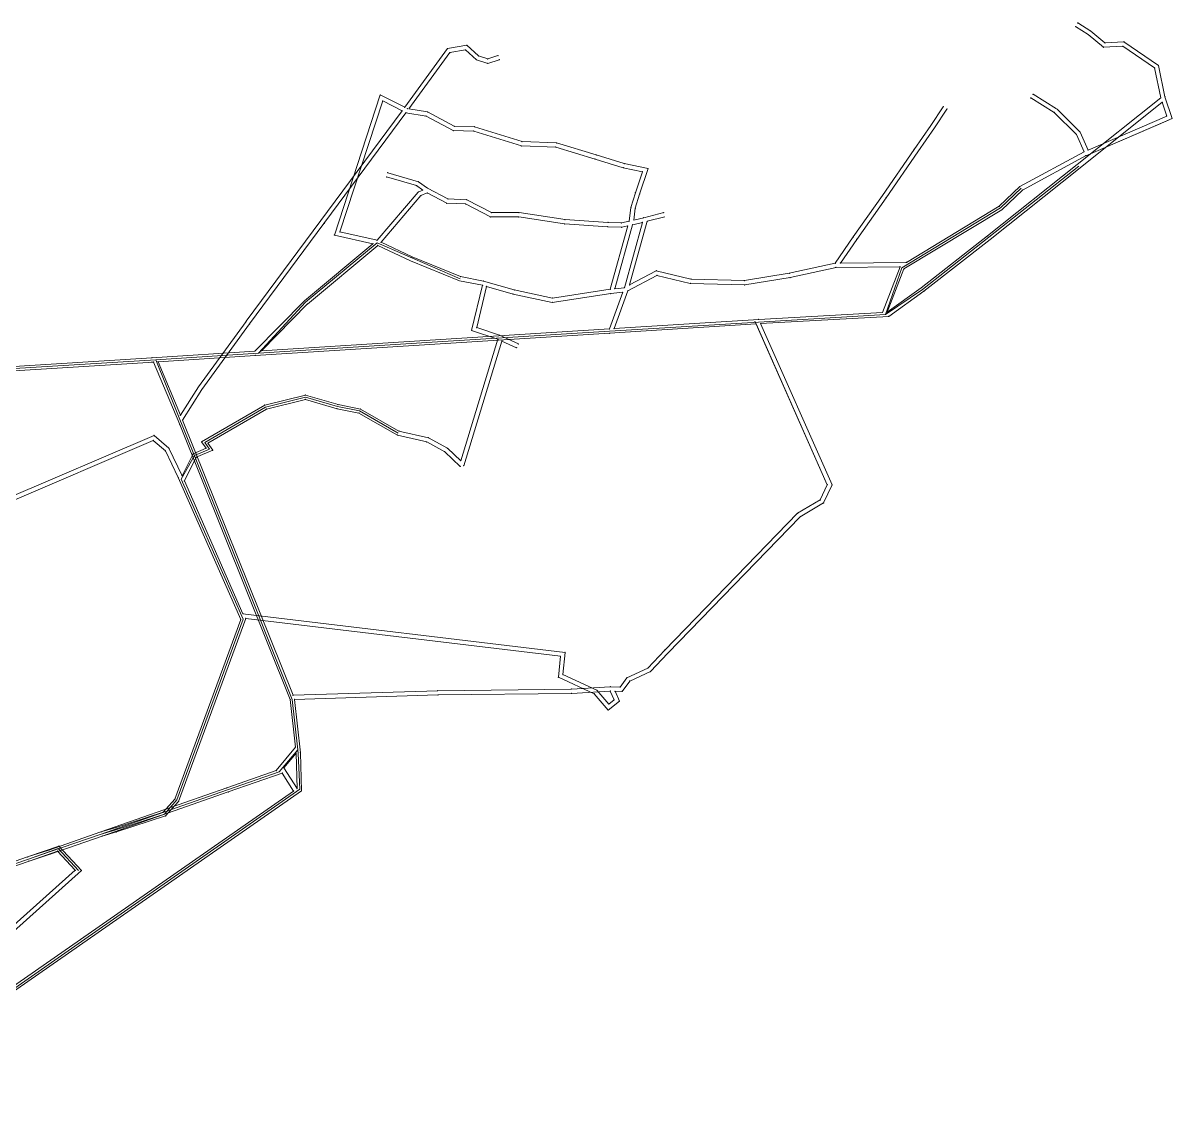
# Model space of a CAD drawing. Header units: metres. Extents: x 406988 to 409288, y 4525530 to 4526759.
# Drawn here: x 408489 to 409288, y 4526004 to 4526759 of the extents above; entities that cross this region are included whole.
import ezdxf

# ---------------------------------------------------------------- set-up
doc = ezdxf.new("R2010")
doc.units = ezdxf.units.M
for name, color, linetype, lineweight in [('GEOFENCE', 1, 'Continuous', 0), ('Pts hat', 50, 'Continuous', 0), ('YENI_YENI_NOKTA', 6, 'Continuous', 100)]:
    doc.layers.add(name, color=color, linetype=linetype, lineweight=lineweight)

msp = doc.modelspace()

# ---------------------------------------------------------------- linework, layer by layer
at = {"layer": 'GEOFENCE'}
for p, q in [((409160.65, 4526609.86, 415.73), (409223.23, 4526659.37, 415.82)), ((409168.91, 4526630.26, 437.29), (409183.19, 4526643.95, 436.37)), ((409100.37, 4526588.62, 437.01), (409168.91, 4526630.26, 437.29)), ((409114.74, 4526573.63, 436.79), (409160.65, 4526609.86, 415.73)), ((408685.66, 4526564.71, 436.18), (408735.35, 4526605.93, 435.95)), ((408735.35, 4526605.93, 435.95), (408793.07, 4526581.06, 436.1)), ((409088.99, 4526556.23, 436.81), (409100.37, 4526588.62, 437.01)), ((409088.99, 4526556.23, 436.81), (409114.74, 4526573.63, 436.79)), ((408652.86, 4526529.35, 435.78), (408685.66, 4526564.71, 436.18)), ((408896.98, 4526544.7, 436.65), (409088.99, 4526556.23, 436.81)), ((408773.8, 4526536.95, 436.21), (408896.98, 4526544.7, 436.65)), ((408652.86, 4526529.35, 435.78), (408773.8, 4526536.95, 436.21)), ((408581.5, 4526524.76, 435.35), (408652.86, 4526529.35, 435.78)), ((408581.5, 4526524.76, 435.35), (408440.32, 4526515.9, 434.51)), ((408637.16, 4526386.54, 435.7), (408581.5, 4526524.76, 435.35)), ((408657.89, 4526491.84, 465.28), (408685.59, 4526498.64, 465.2)), ((408685.59, 4526498.64, 465.2), (408707.94, 4526492.12, 465.51)), ((408615.58, 4526467.12, 480.71), (408657.89, 4526491.84, 465.28)), ((408707.94, 4526492.12, 465.51), (408723.13, 4526489.16, 465.41)), ((408723.13, 4526489.16, 465.41), (408750.06, 4526473.73, 465.45)), ((408608.53, 4526458.08, 480.71), (408618.87, 4526462.47, 480.71)), ((408618.87, 4526462.47, 480.71), (408615.58, 4526467.12, 480.71)), ((408599.29, 4526441.62, 480.62), (408608.53, 4526458.08, 480.71)), ((408642.39, 4526344.4, 480.11), (408599.29, 4526441.62, 480.62)), ((408676.48, 4526288.42, 435.7), (408637.16, 4526386.54, 435.7)), ((408596.2, 4526218.68, 479.67), (408642.39, 4526344.4, 480.11)), ((408680.37, 4526253.42, 435.95), (408676.48, 4526288.42, 435.7)), ((408680.37, 4526253.42, 435.95), (408667.39, 4526238.21, 435.95)), ((408680.62, 4526250.98, 435.95), (408680.37, 4526253.42, 435.95)), ((408681.75, 4526226, 435.95), (408680.62, 4526250.98, 435.95)), ((408667.39, 4526238.21, 435.95), (408631.39, 4526225.58, 435.95)), ((408529.95, 4526120.26, 436.67), (408681.75, 4526226, 435.95)), ((408631.39, 4526225.58, 435.95), (408542.82, 4526194.55, 482.62)), ((408587.5, 4526208.78, 479.62), (408596.2, 4526218.68, 479.67)), ((408553.77, 4526197.78, 479.59), (408587.5, 4526208.78, 479.62)), ((408542.82, 4526194.55, 482.62), (408507.66, 4526182.47, 501.99)), ((408542.82, 4526194.55, 482.62), (408553.77, 4526197.78, 479.59)), ((408492.99, 4526177.51, 511.37), (408513.74, 4526184.73, 511.64)), ((408513.74, 4526184.73, 511.64), (408527.73, 4526169.58, 511.64)), ((408492.99, 4526177.51, 511.37), (408350.09, 4526128.23, 586.16)), ((408507.66, 4526182.47, 501.99), (408492.94, 4526177.49, 511.4)), ((408447.96, 4526063, 437.07), (408529.95, 4526120.26, 436.67))]:
    msp.add_line(p, q, dxfattribs=at)
at = {"layer": 'Pts hat', "lineweight": 0}
for p, q in [((409222.23, 4526660.5, 415.82), (409159.9, 4526610.81, 415.73)), ((409222.17, 4526660.45, 415.82), (409159.9, 4526610.81, 415.73)), ((409224.29, 4526658.3, 415.82), (409161.76, 4526608.45, 415.73)), ((409167.99, 4526631.45, 437.29), (409182.3, 4526645.17, 436.37)), ((409167.99, 4526631.45, 437.29), (409182.3, 4526645.17, 436.37)), ((409169.83, 4526629.06, 437.29), (409184.08, 4526642.73, 436.37)), ((409103.44, 4526592.43, 437.01), (409167.99, 4526631.45, 437.29)), ((409103.44, 4526592.43, 437.01), (409167.99, 4526631.45, 437.29)), ((409101.68, 4526587.86, 437.01), (409169.83, 4526629.06, 437.29)), ((408738.2, 4526606.48, 435.95), (408759.76, 4526596.19, 436)), ((409159.9, 4526610.81, 415.73), (409113.82, 4526574.81, 436.8)), ((409159.9, 4526610.81, 415.73), (409113.82, 4526574.81, 436.8)), ((409161.76, 4526608.45, 415.73), (409115.62, 4526572.41, 436.8)), ((408685.04, 4526565.74, 436.18), (408732.5, 4526605.39, 435.95)), ((408686.96, 4526563.44, 436.18), (408735.84, 4526604.28, 435.95)), ((408735.84, 4526604.28, 435.95), (408758.55, 4526593.44, 436)), ((408758.55, 4526593.44, 436), (408792.65, 4526579.61, 436.1)), ((408759.76, 4526596.19, 436), (408793.5, 4526582.51, 436.1)), ((408759.76, 4526596.19, 436), (408793.5, 4526582.51, 436.1)), ((409086.83, 4526557.61, 436.81), (409099.05, 4526589.38, 437.01)), ((409090.11, 4526557.8, 436.81), (409101.68, 4526587.86, 437.01)), ((409113.82, 4526574.81, 436.8), (409090.11, 4526557.8, 436.81)), ((409113.82, 4526574.81, 436.8), (409090.11, 4526557.8, 436.81)), ((409115.62, 4526572.41, 436.8), (409091.15, 4526554.85, 436.81)), ((408685.04, 4526565.74, 436.18), (408650.52, 4526530.7, 435.78)), ((408685.04, 4526565.74, 436.18), (408650.52, 4526530.7, 435.78)), ((408687.07, 4526563.53, 436.18), (408655.01, 4526530.98, 435.78)), ((409000.79, 4526552.76, 436.71), (408900.16, 4526546.4, 436.65)), ((409086.83, 4526557.61, 436.81), (409000.79, 4526552.76, 436.71)), ((409086.83, 4526557.61, 436.81), (409000.79, 4526552.76, 436.71)), ((409091.15, 4526554.85, 436.81), (409002.08, 4526549.82, 436.71)), ((408897.08, 4526543.2, 436.65), (408650.71, 4526527.71, 435.78)), ((408896.89, 4526546.19, 436.65), (408655.01, 4526530.98, 435.78)), ((408998.89, 4526549.63, 436.71), (408897.08, 4526543.2, 436.65)), ((408578.8, 4526526.08, 435.35), (408650.52, 4526530.7, 435.78)), ((408578.8, 4526526.08, 435.35), (408650.52, 4526530.7, 435.78)), ((408583.18, 4526523.36, 435.35), (408650.71, 4526527.71, 435.78)), ((408580.02, 4526523.15, 435.35), (408438.53, 4526514.28, 434.51)), ((408578.8, 4526526.08, 435.35), (408442.11, 4526517.52, 434.51)), ((408580.02, 4526523.15, 435.35), (408598.15, 4526479.64, 435.7)), ((408583.18, 4526523.36, 435.35), (408598.7, 4526486.12, 435.7)), ((408685.62, 4526500.19, 465.2), (408657.32, 4526493.25, 465.28)), ((408685.62, 4526500.19, 465.2), (408657.32, 4526493.25, 465.28)), ((408685.55, 4526497.09, 465.2), (408658.46, 4526490.44, 465.28)), ((408685.55, 4526497.09, 465.2), (408707.58, 4526490.66, 465.51)), ((408685.62, 4526500.19, 465.2), (408708.29, 4526493.58, 465.51)), ((408685.62, 4526500.19, 465.2), (408708.29, 4526493.58, 465.51)), ((408657.32, 4526493.25, 465.28), (408613.41, 4526467.59, 480.71)), ((408657.32, 4526493.25, 465.28), (408613.41, 4526467.59, 480.71)), ((408658.46, 4526490.44, 465.28), (408617.75, 4526466.65, 480.71)), ((408707.58, 4526490.66, 465.51), (408722.81, 4526487.62, 465.41)), ((408708.29, 4526493.58, 465.51), (408723.87, 4526490.46, 465.41)), ((408708.29, 4526493.58, 465.51), (408723.87, 4526490.46, 465.41)), ((408722.81, 4526487.62, 465.41), (408749.5, 4526472.31, 465.45)), ((408723.87, 4526490.46, 465.41), (408750.61, 4526475.14, 465.45)), ((408723.87, 4526490.46, 465.41), (408750.61, 4526475.14, 465.45)), ((408598.15, 4526479.64, 435.7), (408674.98, 4526288.38, 435.7)), ((408600.13, 4526482.77, 435.7), (408676.98, 4526291.44, 435.7)), ((408607.43, 4526459.24, 480.71), (408616.57, 4526463.12, 480.71)), ((408607.43, 4526459.24, 480.71), (408616.57, 4526463.12, 480.71)), ((408613.41, 4526467.59, 480.71), (408616.57, 4526463.12, 480.71)), ((408613.41, 4526467.59, 480.71), (408616.57, 4526463.12, 480.71)), ((408617.75, 4526466.65, 480.71), (408621.16, 4526461.81, 480.71)), ((408599.87, 4526444.03, 480.62), (408607.43, 4526459.24, 480.71)), ((408599.87, 4526444.03, 480.62), (408607.43, 4526459.24, 480.71)), ((408601.44, 4526440.46, 480.62), (408609.62, 4526456.92, 480.71)), ((408609.62, 4526456.92, 480.71), (408621.16, 4526461.81, 480.71)), ((408640.64, 4526344, 480.11), (408597.14, 4526442.78, 480.62)), ((408642.13, 4526348.06, 480.11), (408601.44, 4526440.46, 480.62)), ((408594.79, 4526219.19, 479.67), (408640.64, 4526344, 480.11)), ((408597.41, 4526217.62, 479.67), (408644.13, 4526344.8, 480.11)), ((408674.98, 4526288.38, 435.7), (408678.64, 4526255.41, 435.95)), ((408677.99, 4526288.47, 435.7), (408682.1, 4526251.44, 435.95)), ((408678.64, 4526255.41, 435.95), (408665.26, 4526239.01, 435.95)), ((408679.11, 4526251.23, 435.95), (408670.68, 4526240.91, 435.95)), ((408679.79, 4526226.47, 435.95), (408679.11, 4526251.23, 435.95)), ((408682.84, 4526224.93, 435.95), (408682.1, 4526251.44, 435.95)), ((408665.26, 4526239.01, 435.95), (408630.89, 4526227, 435.95)), ((408669.42, 4526237.29, 435.95), (408631.89, 4526224.17, 435.95)), ((408677.33, 4526224.75, 435.95), (408363.51, 4526006.12, 437.47)), ((408682.84, 4526224.93, 435.95), (408365.23, 4526003.65, 437.47)), ((408543.37, 4526196.33, 482.24), (408630.89, 4526227, 435.95)), ((408544.28, 4526193.47, 482.24), (408631.89, 4526224.17, 435.95)), ((408586.65, 4526210.08, 479.62), (408594.79, 4526219.19, 479.67)), ((408586.65, 4526210.08, 479.62), (408594.79, 4526219.19, 479.67)), ((408588.35, 4526207.48, 479.62), (408597.41, 4526217.62, 479.67)), ((408553.31, 4526199.21, 479.6), (408586.65, 4526210.08, 479.62)), ((408553.31, 4526199.21, 479.6), (408586.65, 4526210.08, 479.62)), ((408554.19, 4526196.34, 479.6), (408588.35, 4526207.48, 479.62)), ((408543.37, 4526196.33, 482.24), (408553.31, 4526199.21, 479.6)), ((408543.37, 4526196.33, 482.24), (408553.31, 4526199.21, 479.6)), ((408507.23, 4526183.77, 501.99), (408543.37, 4526196.33, 482.24)), ((408507.23, 4526183.77, 501.99), (408543.37, 4526196.33, 482.24)), ((408508.19, 4526180.93, 501.99), (408544.28, 4526193.47, 482.24)), ((408544.28, 4526193.47, 482.24), (408554.19, 4526196.34, 479.6)), ((408492.46, 4526178.92, 511.4), (408514.17, 4526186.47, 511.64)), ((408492.46, 4526178.92, 511.4), (408514.17, 4526186.47, 511.64)), ((408507.23, 4526183.77, 501.99), (408492.46, 4526178.92, 511.4)), ((408507.23, 4526183.77, 501.99), (408492.46, 4526178.92, 511.4)), ((408493.45, 4526176.08, 511.4), (408513.3, 4526182.99, 511.64)), ((408513.3, 4526182.99, 511.64), (408525.6, 4526169.69, 511.64)), ((408514.17, 4526186.47, 511.64), (408529.87, 4526169.48, 511.64)), ((408514.17, 4526186.47, 511.64), (408529.87, 4526169.48, 511.64)), ((408492.46, 4526178.92, 511.4), (408349.59, 4526129.64, 586.16)), ((408492.46, 4526178.92, 511.4), (408349.59, 4526129.64, 586.16)), ((408493.42, 4526176.07, 511.4), (408350.59, 4526126.81, 586.16)), ((408508.19, 4526180.93, 501.99), (408493.42, 4526176.07, 511.4))]:
    msp.add_line(p, q, dxfattribs=at)
at = {"layer": 'YENI_YENI_NOKTA', "lineweight": 0}
for p, q in [((409222.62, 4526758.92, 416.6), (409231.62, 4526753.27, 416.6)), ((409221.02, 4526756.38, 416.6), (409229.85, 4526750.84, 416.6)), ((409221.02, 4526756.38, 416.6), (409229.85, 4526750.84, 416.6)), ((409229.85, 4526750.84, 416.6), (409240.44, 4526742.01, 416.35)), ((409229.85, 4526750.84, 416.6), (409240.44, 4526742.01, 416.35)), ((409231.62, 4526753.27, 416.6), (409241.45, 4526745.07, 416.35)), ((408784.34, 4526741.08, 409.67), (408797.77, 4526743.44, 409.64)), ((408797.77, 4526743.44, 409.64), (408805.98, 4526736.02, 409.61)), ((409240.44, 4526742.01, 416.35), (409253.81, 4526742.77, 416.25)), ((409240.44, 4526742.01, 416.35), (409253.81, 4526742.77, 416.25)), ((409241.45, 4526745.07, 416.35), (409254.65, 4526745.82, 416.25)), ((409253.81, 4526742.77, 416.25), (409276, 4526727.64, 416.17)), ((409253.81, 4526742.77, 416.25), (409276, 4526727.64, 416.17)), ((409254.65, 4526745.82, 416.25), (409278.69, 4526729.43, 416.17)), ((408754.59, 4526700.28, 409.36), (408784.34, 4526741.08, 409.67)), ((408757.49, 4526699.16, 409.36), (408786.05, 4526738.34, 409.67)), ((408786.05, 4526738.34, 409.67), (408796.85, 4526740.23, 409.64)), ((408786.05, 4526738.34, 409.67), (408796.85, 4526740.23, 409.64)), ((408796.85, 4526740.23, 409.64), (408804.44, 4526733.37, 409.61)), ((408796.85, 4526740.23, 409.64), (408804.44, 4526733.37, 409.61)), ((408805.98, 4526736.02, 409.61), (408812.32, 4526733.91, 409.61)), ((408812.32, 4526733.91, 409.61), (408819.41, 4526736.23, 409.61)), ((408804.44, 4526733.37, 409.61), (408812.32, 4526730.75, 409.61)), ((408804.44, 4526733.37, 409.61), (408812.32, 4526730.75, 409.61)), ((408812.32, 4526730.75, 409.61), (408820.34, 4526733.37, 409.61)), ((408812.32, 4526730.75, 409.61), (408820.34, 4526733.37, 409.61)), ((409276, 4526727.64, 416.17), (409280.33, 4526706.81, 415.9)), ((409276, 4526727.64, 416.17), (409280.33, 4526706.81, 415.9)), ((409278.69, 4526729.43, 416.17), (409283.23, 4526707.58, 415.9)), ((408737.63, 4526708.95, 409.32), (408705.73, 4526611.44, 436.84)), ((408739.39, 4526704.68, 409.32), (408709.61, 4526613.64, 436.84)), ((408739.39, 4526704.68, 409.32), (408709.61, 4526613.64, 436.84)), ((408737.63, 4526708.95, 409.32), (408754.59, 4526700.28, 409.36)), ((408739.39, 4526704.68, 409.32), (408752.8, 4526697.83, 409.36)), ((409206.29, 4526696.71, 428.51), (409189.9, 4526706.79, 428.6)), ((409206.29, 4526696.71, 428.51), (409189.9, 4526706.79, 428.6)), ((409207.86, 4526699.26, 428.51), (409191.47, 4526709.35, 428.6)), ((409280.33, 4526706.81, 415.9), (409222.17, 4526660.45, 415.82)), ((409280.33, 4526706.81, 415.9), (409222.24, 4526660.5, 415.82)), ((409281.32, 4526703.76, 415.9), (409224.29, 4526658.3, 415.82)), ((409281.32, 4526703.76, 415.9), (409284.42, 4526694.21, 415.06)), ((409283.23, 4526707.58, 415.9), (409288.12, 4526692.54, 415.06)), ((408644.31, 4526551.44, 409.03), (408752.8, 4526697.83, 409.36)), ((408646.72, 4526549.65, 409.03), (408755.5, 4526696.44, 409.36)), ((408646.72, 4526549.65, 409.03), (408755.5, 4526696.44, 409.36)), ((408769.5, 4526694.16, 409.47), (408755.5, 4526696.44, 409.36)), ((408769.5, 4526694.16, 409.47), (408755.5, 4526696.44, 409.36)), ((408770.48, 4526697.04, 409.47), (408757.49, 4526699.16, 409.36)), ((408788.32, 4526684.09, 409.52), (408769.5, 4526694.16, 409.47)), ((408788.32, 4526684.09, 409.52), (408769.5, 4526694.16, 409.47)), ((408789.1, 4526687.08, 409.52), (408770.48, 4526697.04, 409.47)), ((409129.06, 4526700.66, 408.06), (409120.47, 4526687.64, 412.07)), ((409129.06, 4526700.66, 408.06), (409120.47, 4526687.64, 412.07)), ((409131.56, 4526699.01, 408.06), (409122.96, 4526685.96, 412.07)), ((409221.63, 4526681.37, 428.51), (409206.29, 4526696.71, 428.51)), ((409221.63, 4526681.37, 428.51), (409206.29, 4526696.71, 428.51)), ((409224.15, 4526683.09, 428.51), (409208.41, 4526698.83, 428.51)), ((409224.15, 4526683.09, 428.51), (409208.41, 4526698.83, 428.51)), ((409229.72, 4526670.54, 427.57), (409284.42, 4526694.21, 415.06)), ((408803.11, 4526686.79, 409.56), (408789.1, 4526687.08, 409.52)), ((408836.26, 4526676.42, 409.66), (408803.11, 4526686.79, 409.56)), ((409120.47, 4526687.64, 412.07), (409108.82, 4526671, 414.41)), ((409120.47, 4526687.64, 412.07), (409108.82, 4526671, 414.41)), ((409122.96, 4526685.96, 412.07), (409111.28, 4526669.29, 414.41)), ((409228.16, 4526666.59, 427.57), (409288.12, 4526692.54, 415.06)), ((409228.16, 4526666.59, 427.57), (409285.62, 4526691.45, 415.06)), ((408802.62, 4526683.8, 409.56), (408788.32, 4526684.09, 409.52)), ((408802.62, 4526683.8, 409.56), (408788.32, 4526684.09, 409.52)), ((408835.75, 4526673.44, 409.66), (408802.62, 4526683.8, 409.56)), ((408835.75, 4526673.44, 409.66), (408802.62, 4526683.8, 409.56)), ((409226.97, 4526669.35, 427.57), (409221.63, 4526681.37, 428.51)), ((409226.97, 4526669.35, 427.57), (409221.63, 4526681.37, 428.51)), ((409229.72, 4526670.54, 427.57), (409224.15, 4526683.09, 428.51)), ((408859.68, 4526672.56, 409.65), (408835.75, 4526673.44, 409.66)), ((408859.68, 4526672.56, 409.65), (408835.75, 4526673.44, 409.66)), ((408860.18, 4526675.55, 409.65), (408836.26, 4526676.42, 409.66)), ((408886.97, 4526664.25, 409.74), (408859.68, 4526672.56, 409.65)), ((408886.97, 4526664.25, 409.74), (408859.68, 4526672.56, 409.65)), ((408887.85, 4526667.12, 409.74), (408860.18, 4526675.55, 409.65)), ((409108.82, 4526671, 414.41), (409086.89, 4526639.05, 424.44)), ((409108.82, 4526671, 414.41), (409086.89, 4526639.05, 424.44)), ((408906.52, 4526658.26, 409.8), (408886.97, 4526664.25, 409.74)), ((408906.52, 4526658.26, 409.8), (408886.97, 4526664.25, 409.74)), ((408907.28, 4526661.17, 409.8), (408887.85, 4526667.12, 409.74)), ((409111.28, 4526669.29, 414.41), (409089.35, 4526637.33, 424.44)), ((409182.3, 4526645.17, 436.37), (409226.97, 4526669.35, 427.57)), ((409182.3, 4526645.17, 436.37), (409226.97, 4526669.35, 427.57)), ((409184.08, 4526642.73, 436.37), (409228.39, 4526666.71, 427.57)), ((408764.12, 4526648.54, 436.07), (408742.87, 4526654.8, 436.12)), ((408764.12, 4526648.54, 436.07), (408742.87, 4526654.8, 436.12)), ((408919.92, 4526655.41, 409.8), (408906.52, 4526658.26, 409.8)), ((408919.92, 4526655.41, 409.8), (408906.52, 4526658.26, 409.8)), ((408923.83, 4526657.64, 409.8), (408907.28, 4526661.17, 409.8)), ((408915.05, 4526640.83, 413.99), (408919.92, 4526655.41, 409.8)), ((408915.05, 4526640.83, 413.99), (408919.92, 4526655.41, 409.8)), ((408917.91, 4526639.91, 413.99), (408923.83, 4526657.64, 409.8)), ((408762.8, 4526645.81, 436.07), (408742.02, 4526651.92, 436.12)), ((408770.42, 4526644.1, 436.09), (408764.12, 4526648.54, 436.07)), ((408770.42, 4526644.1, 436.09), (408764.12, 4526648.54, 436.07)), ((408764.02, 4526641.31, 435.98), (408735.4, 4526607.81, 435.95)), ((408738.2, 4526606.48, 435.95), (408765.85, 4526638.84, 435.98)), ((408767.2, 4526642.7, 436.09), (408762.8, 4526645.81, 436.07)), ((408767.2, 4526642.7, 436.09), (408764.02, 4526641.31, 435.98)), ((408770.29, 4526640.77, 436.09), (408765.85, 4526638.84, 435.98)), ((408783.83, 4526633.55, 436.15), (408770.29, 4526640.77, 436.09)), ((408784.63, 4526636.52, 436.15), (408770.42, 4526644.1, 436.09)), ((408784.63, 4526636.52, 436.15), (408770.42, 4526644.1, 436.09)), ((408911.95, 4526630.68, 418.72), (408915.05, 4526640.83, 413.99)), ((408911.95, 4526630.68, 418.72), (408915.05, 4526640.83, 413.99)), ((408914.88, 4526630.03, 418.72), (408917.91, 4526639.91, 413.99)), ((409086.89, 4526639.05, 424.44), (409066.44, 4526610.15, 431.32)), ((409086.89, 4526639.05, 424.44), (409066.44, 4526610.15, 431.32)), ((408796.94, 4526633.04, 436.2), (408783.83, 4526633.55, 436.15)), ((408797.72, 4526636.02, 436.2), (408784.63, 4526636.52, 436.15)), ((408797.72, 4526636.02, 436.2), (408784.63, 4526636.52, 436.15)), ((408814.2, 4526624.07, 436.25), (408796.94, 4526633.04, 436.2)), ((408814.93, 4526627.07, 436.25), (408797.72, 4526636.02, 436.2)), ((408814.93, 4526627.07, 436.25), (408797.72, 4526636.02, 436.2)), ((408910.58, 4526621.08, 436.42), (408911.95, 4526630.68, 418.72)), ((408910.58, 4526621.08, 436.42), (408911.95, 4526630.68, 418.72)), ((408914.88, 4526630.03, 418.72), (408913.91, 4526621.86, 436.42)), ((409089.35, 4526637.33, 424.44), (409068.9, 4526608.43, 431.32)), ((408833.92, 4526624.07, 436.26), (408814.2, 4526624.07, 436.25)), ((408834.15, 4526627.07, 436.26), (408814.93, 4526627.07, 436.25)), ((408834.15, 4526627.07, 436.26), (408814.93, 4526627.07, 436.25)), ((408865.64, 4526619.2, 436.27), (408833.92, 4526624.07, 436.26)), ((408866.1, 4526622.17, 436.27), (408834.15, 4526627.07, 436.26)), ((408866.1, 4526622.17, 436.27), (408834.15, 4526627.07, 436.26)), ((408895.85, 4526620.18, 436.42), (408866.1, 4526622.17, 436.27)), ((408895.85, 4526620.18, 436.42), (408866.1, 4526622.17, 436.27)), ((408913.91, 4526621.86, 436.42), (408920.84, 4526623.48, 436.66)), ((408934.69, 4526627.02, 436.77), (408920.84, 4526623.48, 436.66)), ((408934.69, 4526627.02, 436.77), (408920.84, 4526623.48, 436.66)), ((408935.44, 4526624.12, 436.77), (408923.27, 4526621, 436.66)), ((408895.71, 4526617.18, 436.42), (408865.9, 4526619.17, 436.27)), ((408905.53, 4526616.9, 436.42), (408895.71, 4526617.18, 436.42)), ((408905.25, 4526619.91, 436.42), (408895.85, 4526620.18, 436.42)), ((408905.25, 4526619.91, 436.42), (408895.85, 4526620.18, 436.42)), ((408909.68, 4526617.81, 436.42), (408897.47, 4526573.7, 436.5)), ((408913, 4526618.57, 436.42), (408900.68, 4526574.06, 436.5)), ((408905.25, 4526619.91, 436.42), (408910.58, 4526621.08, 436.42)), ((408905.25, 4526619.91, 436.42), (408910.58, 4526621.08, 436.42)), ((408905.53, 4526616.9, 436.42), (408909.68, 4526617.81, 436.42)), ((408919.93, 4526620.18, 436.66), (408907.35, 4526574.8, 436.5)), ((408923.27, 4526621, 436.66), (408911.01, 4526576.74, 436.5)), ((408913, 4526618.57, 436.42), (408913.26, 4526618.63, 436.66)), ((408913.26, 4526618.63, 436.42), (408919.93, 4526620.18, 436.66)), ((408705.73, 4526611.44, 436.84), (408732.5, 4526605.39, 435.95)), ((408709.61, 4526613.64, 436.84), (408735.4, 4526607.81, 435.95)), ((409066.44, 4526610.15, 431.32), (409053.93, 4526591.88, 437.05)), ((409066.44, 4526610.15, 431.32), (409053.93, 4526591.88, 437.05)), ((409068.9, 4526608.43, 431.32), (409057.59, 4526591.92, 437.05)), ((409022.02, 4526584.87, 437.13), (409053.93, 4526591.88, 437.05)), ((409022.02, 4526584.87, 437.13), (409053.93, 4526591.88, 437.05)), ((409057.59, 4526591.92, 437.05), (409103.44, 4526592.43, 437.01)), ((408793.5, 4526582.51, 436.1), (408809.29, 4526579.46, 436.25)), ((408793.5, 4526582.51, 436.1), (408809.29, 4526579.46, 436.25)), ((408909.78, 4526572.69, 436.5), (408929.93, 4526583.42, 436.52)), ((408911.01, 4526576.74, 436.5), (408929.53, 4526586.6, 436.52)), ((408929.53, 4526586.6, 436.52), (408953.58, 4526580.78, 436.51)), ((408929.53, 4526586.6, 436.52), (408953.58, 4526580.78, 436.51)), ((408929.93, 4526583.42, 436.52), (408953.18, 4526577.79, 436.51)), ((408990.79, 4526579.76, 437.4), (409022.02, 4526584.87, 437.13)), ((408990.79, 4526579.76, 437.4), (409022.02, 4526584.87, 437.13)), ((409022.58, 4526581.92, 437.13), (409054.57, 4526588.95, 437.05)), ((409053.96, 4526588.88, 437.05), (409099.05, 4526589.38, 437.01)), ((408792.65, 4526579.61, 436.1), (408808.72, 4526576.52, 436.25)), ((408808.72, 4526576.52, 436.25), (408801.16, 4526545.09, 446)), ((408811.48, 4526575.7, 436.25), (408804.71, 4526547.07, 446)), ((408830.74, 4526573.25, 436.36), (408809.29, 4526579.46, 436.25)), ((408830.74, 4526573.25, 436.36), (408809.29, 4526579.46, 436.25)), ((408830.01, 4526570.34, 436.36), (408811.48, 4526575.7, 436.25)), ((408900.68, 4526574.06, 436.5), (408907.35, 4526574.8, 436.5)), ((408953.18, 4526577.79, 436.51), (408990.99, 4526576.75, 437.4)), ((408953.58, 4526580.78, 436.51), (408990.79, 4526579.76, 437.4)), ((408953.58, 4526580.78, 436.51), (408990.79, 4526579.76, 437.4)), ((408990.99, 4526576.75, 437.4), (409022.58, 4526581.92, 437.13)), ((408857.25, 4526564.57, 436.06), (408830.01, 4526570.34, 436.36)), ((408857.34, 4526567.62, 436.06), (408830.74, 4526573.25, 436.36)), ((408857.34, 4526567.62, 436.06), (408830.74, 4526573.25, 436.36)), ((408897.86, 4526570.73, 436.5), (408857.25, 4526564.57, 436.06)), ((408897.47, 4526573.7, 436.5), (408857.34, 4526567.62, 436.06)), ((408897.47, 4526573.7, 436.5), (408857.34, 4526567.62, 436.06)), ((408896.89, 4526546.19, 436.65), (408906.2, 4526571.66, 436.5)), ((408897.86, 4526570.73, 436.5), (408906.2, 4526571.66, 436.5)), ((408900.16, 4526546.4, 436.65), (408909.78, 4526572.69, 436.5)), ((408644.3, 4526551.41, 409.03), (408611.15, 4526505.83, 435.98)), ((409048.42, 4526437.74, 436.91), (408998.04, 4526551.54, 436.71)), ((408646.72, 4526549.65, 409.03), (408613.63, 4526504.14, 435.98)), ((408646.72, 4526549.65, 409.03), (408613.63, 4526504.14, 435.98)), ((408801.16, 4526545.09, 446), (408819.45, 4526538.99, 446.2)), ((408801.16, 4526545.09, 446), (408819.45, 4526538.99, 446.2)), ((408804.71, 4526547.07, 446), (408820.55, 4526541.79, 446.2)), ((409048.42, 4526437.74, 436.91), (408998.89, 4526549.63, 436.71)), ((409051.71, 4526437.71, 436.91), (409002.08, 4526549.82, 436.71)), ((408819.45, 4526538.99, 446.2), (408793.56, 4526454.46, 465.01)), ((408819.45, 4526538.99, 446.2), (408793.56, 4526454.46, 465.01)), ((408822.2, 4526537.73, 446.2), (408795.63, 4526450.98, 465.01)), ((408820.55, 4526541.79, 446.2), (408833.66, 4526535.76, 446.15)), ((408822.2, 4526537.73, 446.2), (408832.4, 4526533.03, 446.15)), ((408598.7, 4526486.12, 435.7), (408611.15, 4526505.83, 435.98)), ((408600.13, 4526482.77, 435.7), (408613.63, 4526504.14, 435.98)), ((408580.35, 4526472.07, 480.96), (408476.46, 4526427.6, 480.22)), ((408580.35, 4526472.07, 480.96), (408476.46, 4526427.6, 480.22)), ((408590.7, 4526463.19, 480.64), (408580.35, 4526472.07, 480.96)), ((408590.7, 4526463.19, 480.64), (408580.35, 4526472.07, 480.96)), ((408749.5, 4526472.31, 465.45), (408769.98, 4526467.62, 465.35)), ((408750.61, 4526475.14, 465.45), (408771.06, 4526470.45, 465.35)), ((408750.61, 4526475.14, 465.45), (408771.06, 4526470.45, 465.35)), ((408771.06, 4526470.45, 465.35), (408784.29, 4526463.22, 465.1)), ((408771.06, 4526470.45, 465.35), (408784.29, 4526463.22, 465.1)), ((408579.82, 4526468.58, 480.96), (408477.06, 4526424.59, 480.22)), ((408588.27, 4526461.33, 480.64), (408579.82, 4526468.58, 480.96)), ((408599.87, 4526444.03, 480.62), (408590.7, 4526463.19, 480.64)), ((408599.87, 4526444.03, 480.62), (408590.7, 4526463.19, 480.64)), ((408769.98, 4526467.62, 465.35), (408782.51, 4526460.78, 465.1)), ((408793.56, 4526454.46, 465.01), (408784.29, 4526463.22, 465.1)), ((408793.56, 4526454.46, 465.01), (408784.29, 4526463.22, 465.1)), ((408597.14, 4526442.78, 480.62), (408588.27, 4526461.33, 480.64)), ((408793.28, 4526450.6, 465.01), (408782.51, 4526460.78, 465.1)), ((409043.52, 4526427.22, 436.83), (409048.42, 4526437.74, 436.91)), ((409045.85, 4526425.11, 436.83), (409051.71, 4526437.71, 436.91)), ((409045.85, 4526425.11, 436.83), (409051.71, 4526437.71, 436.91)), ((409027.74, 4526417.94, 436.81), (409043.52, 4526427.22, 436.83)), ((409029.61, 4526415.56, 436.81), (409045.85, 4526425.11, 436.83)), ((409029.61, 4526415.56, 436.81), (409045.85, 4526425.11, 436.83)), ((408935.43, 4526322.84, 436.78), (409027.74, 4526417.94, 436.81)), ((408937.6, 4526320.76, 436.78), (409029.61, 4526415.56, 436.81)), ((408937.6, 4526320.76, 436.78), (409029.61, 4526415.56, 436.81)), ((408642.13, 4526348.06, 480.11), (408866.16, 4526321.15, 480.32)), ((408644.13, 4526344.8, 480.11), (408862.89, 4526318.52, 480.32)), ((408862.89, 4526318.52, 480.32), (408861.45, 4526303.88, 480.56)), ((408866.16, 4526321.15, 480.32), (408864.64, 4526305.72, 480.56)), ((408923.66, 4526310.32, 436.78), (408935.43, 4526322.84, 436.78)), ((408925.45, 4526307.84, 436.78), (408937.6, 4526320.76, 436.78)), ((408925.45, 4526307.84, 436.78), (408937.6, 4526320.76, 436.78)), ((408861.45, 4526303.88, 480.56), (408886.44, 4526292.49, 455.82)), ((408864.64, 4526305.72, 480.56), (408888.29, 4526294.94, 455.82)), ((408904.33, 4526297.12, 436.78), (408909.11, 4526303.61, 436.78)), ((408909.11, 4526303.61, 436.78), (408923.66, 4526310.32, 436.78)), ((408911.07, 4526301.2, 436.78), (408925.45, 4526307.84, 436.78)), ((408911.07, 4526301.2, 436.78), (408925.45, 4526307.84, 436.78)), ((408676.98, 4526291.44, 435.7), (408777.59, 4526294.59, 436.12)), ((408777.59, 4526294.59, 436.12), (408870.48, 4526295.67, 436.57)), ((408870.48, 4526295.67, 436.57), (408897.53, 4526297.36, 436.78)), ((408888.29, 4526294.94, 455.82), (408896.54, 4526285.28, 443.54)), ((408897.53, 4526297.36, 436.78), (408904.33, 4526297.12, 436.78)), ((408905.81, 4526294.06, 436.78), (408911.07, 4526301.2, 436.78)), ((408905.81, 4526294.06, 436.78), (408911.07, 4526301.2, 436.78)), ((408677.99, 4526288.47, 435.7), (408777.66, 4526291.59, 436.12)), ((408777.66, 4526291.59, 436.12), (408870.6, 4526292.67, 436.57)), ((408870.6, 4526292.67, 436.57), (408897.57, 4526294.36, 436.78)), ((408886.44, 4526292.49, 455.82), (408896.16, 4526281.12, 443.54)), ((408903.93, 4526287.39, 443.54), (408896.16, 4526281.12, 443.54)), ((408900.25, 4526288.28, 443.54), (408896.54, 4526285.28, 443.54)), ((408897.57, 4526294.36, 436.78), (408900.25, 4526288.28, 443.54)), ((408900.9, 4526294.24, 436.78), (408905.81, 4526294.06, 436.78)), ((408900.9, 4526294.24, 436.78), (408903.93, 4526287.39, 443.54)), ((408670.68, 4526240.91, 435.95), (408679.79, 4526226.47, 435.95)), ((408669.42, 4526237.29, 435.95), (408677.33, 4526224.75, 435.95)), ((408473.96, 4526123.53, 511.6), (408525.6, 4526169.69, 511.64)), ((408475.82, 4526121.16, 511.6), (408529.87, 4526169.48, 511.64)), ((408475.82, 4526121.16, 511.6), (408529.87, 4526169.48, 511.64))]:
    msp.add_line(p, q, dxfattribs=at)
for p in [(409222.62, 4526758.92, 416.6), (409221.02, 4526756.38, 416.6), (409221.02, 4526756.38, 416.6), (409229.85, 4526750.84, 416.6), (409229.85, 4526750.84, 416.6), (409231.62, 4526753.27, 416.6), (408797.77, 4526743.44, 409.64), (409240.44, 4526742.01, 416.35), (409240.44, 4526742.01, 416.35), (409241.45, 4526745.07, 416.35), (409253.81, 4526742.77, 416.25), (409253.81, 4526742.77, 416.25), (409254.65, 4526745.82, 416.25), (408784.34, 4526741.08, 409.67), (408786.05, 4526738.34, 409.67), (408786.05, 4526738.34, 409.67), (408796.85, 4526740.23, 409.64), (408796.85, 4526740.23, 409.64), (408805.98, 4526736.02, 409.61), (408812.32, 4526733.91, 409.61), (408819.41, 4526736.23, 409.61), (408804.44, 4526733.37, 409.61), (408804.44, 4526733.37, 409.61), (408812.32, 4526730.75, 409.61), (408812.32, 4526730.75, 409.61), (408820.34, 4526733.37, 409.61), (408820.34, 4526733.37, 409.61), (409276, 4526727.64, 416.17), (409276, 4526727.64, 416.17), (409278.69, 4526729.43, 416.17), (408737.63, 4526708.95, 409.32), (408739.39, 4526704.68, 409.32), (408739.39, 4526704.68, 409.32), (409189.9, 4526706.79, 428.6), (409189.9, 4526706.79, 428.6), (409191.47, 4526709.35, 428.6), (409280.33, 4526706.81, 415.9), (409280.33, 4526706.81, 415.9), (409281.32, 4526703.76, 415.9), (409283.23, 4526707.58, 415.9), (408752.8, 4526697.83, 409.36), (408754.59, 4526700.28, 409.36), (408755.5, 4526696.44, 409.36), (408755.5, 4526696.44, 409.36), (408756.45, 4526699.33, 409.36), (408769.5, 4526694.16, 409.47), (408769.5, 4526694.16, 409.47), (408770.48, 4526697.04, 409.47), (409129.06, 4526700.66, 408.06), (409129.06, 4526700.66, 408.06), (409131.56, 4526699.01, 408.06), (409206.29, 4526696.71, 428.51), (409206.29, 4526696.71, 428.51), (409208.41, 4526698.83, 428.51), (409284.42, 4526694.21, 415.06), (409284.42, 4526694.21, 415.06), (408789.1, 4526687.08, 409.52), (408803.11, 4526686.79, 409.56), (409120.47, 4526687.64, 412.07), (409120.47, 4526687.64, 412.07), (409122.96, 4526685.96, 412.07), (409288.12, 4526692.54, 415.06), (408788.32, 4526684.09, 409.52), (408788.32, 4526684.09, 409.52), (408802.62, 4526683.8, 409.56), (408802.62, 4526683.8, 409.56), (409221.63, 4526681.37, 428.51), (409221.63, 4526681.37, 428.51), (409224.15, 4526683.09, 428.51), (408835.75, 4526673.44, 409.66), (408835.75, 4526673.44, 409.66), (408836.26, 4526676.42, 409.66), (408859.68, 4526672.56, 409.65), (408859.68, 4526672.56, 409.65), (408860.18, 4526675.55, 409.65), (409108.82, 4526671, 414.41), (409108.82, 4526671, 414.41), (409229.72, 4526670.54, 427.57), (408886.97, 4526664.25, 409.74), (408886.97, 4526664.25, 409.74), (408887.85, 4526667.12, 409.74), (409111.28, 4526669.29, 414.41), (409226.97, 4526669.35, 427.57), (409226.97, 4526669.35, 427.57), (409228.16, 4526666.59, 427.57), (408742.87, 4526654.8, 436.12), (408742.87, 4526654.8, 436.12), (408906.52, 4526658.26, 409.8), (408906.52, 4526658.26, 409.8), (408907.28, 4526661.17, 409.8), (408919.92, 4526655.41, 409.8), (408919.92, 4526655.41, 409.8), (408923.83, 4526657.64, 409.8), (408742.02, 4526651.92, 436.12), (408764.12, 4526648.54, 436.07), (408764.12, 4526648.54, 436.07), (408762.8, 4526645.81, 436.07), (408764.02, 4526641.31, 435.98), (408764.02, 4526641.31, 435.98), (408765.85, 4526638.84, 435.98), (408767.2, 4526642.7, 436.09), (408770.29, 4526640.77, 436.09), (408770.42, 4526644.1, 436.09), (408770.42, 4526644.1, 436.09), (408915.05, 4526640.83, 413.99), (408915.05, 4526640.83, 413.99), (408917.91, 4526639.91, 413.99), (409086.89, 4526639.05, 424.44), (409086.89, 4526639.05, 424.44), (409182.3, 4526645.17, 436.37), (409182.3, 4526645.17, 436.37), (409184.08, 4526642.73, 436.37), (408783.83, 4526633.55, 436.15), (408784.63, 4526636.52, 436.15), (408784.63, 4526636.52, 436.15), (408796.94, 4526633.04, 436.2), (408797.72, 4526636.02, 436.2), (408797.72, 4526636.02, 436.2), (408911.95, 4526630.68, 418.72), (408911.95, 4526630.68, 418.72), (408914.88, 4526630.03, 418.72), (409089.35, 4526637.33, 424.44), (409167.99, 4526631.45, 437.29), (409167.99, 4526631.45, 437.29), (408814.2, 4526624.07, 436.25), (408814.93, 4526627.07, 436.25), (408814.93, 4526627.07, 436.25), (408833.92, 4526624.07, 436.26), (408834.15, 4526627.07, 436.26), (408834.15, 4526627.07, 436.26), (408866.1, 4526622.17, 436.27), (408866.1, 4526622.17, 436.27), (408920.84, 4526623.48, 436.66), (408920.84, 4526623.48, 436.66), (408934.69, 4526627.02, 436.77), (408934.69, 4526627.02, 436.77), (409169.83, 4526629.06, 437.29), (408698.76, 4526619.65, 436.7), (408865.9, 4526619.17, 436.27), (408895.71, 4526617.18, 436.42), (408895.85, 4526620.18, 436.42), (408895.85, 4526620.18, 436.42), (408905.25, 4526619.91, 436.42), (408905.25, 4526619.91, 436.42), (408905.53, 4526616.9, 436.42), (408909.68, 4526617.81, 436.42), (408910.58, 4526621.08, 436.42), (408910.58, 4526621.08, 436.42), (408913, 4526618.57, 436.42), (408919.93, 4526620.18, 436.66), (408923.27, 4526621, 436.66), (408705.73, 4526611.44, 436.84), (408709.61, 4526613.64, 436.84), (408709.61, 4526613.64, 436.84), (408735.4, 4526607.81, 435.95), (408735.4, 4526607.81, 435.95), (408738.2, 4526606.48, 435.95), (409066.44, 4526610.15, 431.32), (409066.44, 4526610.15, 431.32), (409068.9, 4526608.43, 431.32), (409159.9, 4526610.81, 415.73), (409159.9, 4526610.81, 415.73), (409161.76, 4526608.45, 415.73), (408732.5, 4526605.39, 435.95), (408735.84, 4526604.28, 435.95), (408759.76, 4526596.19, 436), (408759.76, 4526596.19, 436), (409053.93, 4526591.88, 437.05), (409053.93, 4526591.88, 437.05), (409057.59, 4526591.92, 437.05), (409103.44, 4526592.43, 437.01), (409103.44, 4526592.43, 437.01), (408793.5, 4526582.51, 436.1), (408793.5, 4526582.51, 436.1), (408929.53, 4526586.6, 436.52), (408929.53, 4526586.6, 436.52), (408929.93, 4526583.42, 436.52), (409022.02, 4526584.87, 437.13), (409022.02, 4526584.87, 437.13), (409054.57, 4526588.95, 437.05), (409099.05, 4526589.38, 437.01), (409101.68, 4526587.86, 437.01), (408808.72, 4526576.52, 436.25), (408809.29, 4526579.46, 436.25), (408809.29, 4526579.46, 436.25), (408811.48, 4526575.7, 436.25), (408900.68, 4526574.06, 436.5), (408907.35, 4526574.8, 436.5), (408907.35, 4526574.8, 436.5), (408911.01, 4526576.74, 436.5), (408953.18, 4526577.79, 436.51), (408953.58, 4526580.78, 436.51), (408953.58, 4526580.78, 436.51), (408990.79, 4526579.76, 437.4), (408990.79, 4526579.76, 437.4), (408990.99, 4526576.75, 437.4), (409022.58, 4526581.92, 437.13), (409113.82, 4526574.81, 436.8), (409113.82, 4526574.81, 436.8), (408830.01, 4526570.34, 436.36), (408830.74, 4526573.25, 436.36), (408830.74, 4526573.25, 436.36), (408857.34, 4526567.62, 436.06), (408857.34, 4526567.62, 436.06), (408897.47, 4526573.7, 436.5), (408897.47, 4526573.7, 436.5), (408897.86, 4526570.73, 436.5), (408906.2, 4526571.66, 436.5), (408909.78, 4526572.69, 436.5), (409115.62, 4526572.41, 436.8), (408685.04, 4526565.74, 436.18), (408685.04, 4526565.74, 436.18), (408857.25, 4526564.57, 436.06), (408644.31, 4526551.44, 409.03), (409000.79, 4526552.76, 436.71), (409000.79, 4526552.76, 436.71), (409090.11, 4526557.8, 436.81), (409090.11, 4526557.8, 436.81), (409091.15, 4526554.85, 436.81), (408646.72, 4526549.65, 409.03), (408646.72, 4526549.65, 409.03), (408801.16, 4526545.09, 446), (408801.16, 4526545.09, 446), (408804.71, 4526547.07, 446), (408896.89, 4526546.19, 436.65), (408897.08, 4526543.2, 436.65), (408900.16, 4526546.4, 436.65), (408998.89, 4526549.63, 436.71), (409002.08, 4526549.82, 436.71), (408819.45, 4526538.99, 446.2), (408819.45, 4526538.99, 446.2), (408820.55, 4526541.79, 446.2), (408822.2, 4526537.73, 446.2), (408833.66, 4526535.76, 446.15), (408650.52, 4526530.7, 435.78), (408650.52, 4526530.7, 435.78), (408650.71, 4526527.71, 435.78), (408655.01, 4526530.98, 435.78), (408832.4, 4526533.03, 446.15), (408832.4, 4526533.03, 446.15), (408578.8, 4526526.08, 435.35), (408578.8, 4526526.08, 435.35), (408578.99, 4526523.09, 435.35), (408580.02, 4526523.15, 435.35), (408583.18, 4526523.36, 435.35), (408611.15, 4526505.83, 435.98), (408613.63, 4526504.14, 435.98), (408613.63, 4526504.14, 435.98), (408685.55, 4526497.09, 465.2), (408685.62, 4526500.19, 465.2), (408685.62, 4526500.19, 465.2), (408657.32, 4526493.25, 465.28), (408657.32, 4526493.25, 465.28), (408658.46, 4526490.44, 465.28), (408707.58, 4526490.66, 465.51), (408708.29, 4526493.58, 465.51), (408708.29, 4526493.58, 465.51), (408722.81, 4526487.62, 465.41), (408723.87, 4526490.46, 465.41), (408723.87, 4526490.46, 465.41), (408598.15, 4526479.64, 435.7), (408598.15, 4526479.64, 435.7), (408598.7, 4526486.12, 435.7), (408600.13, 4526482.77, 435.7), (408580.35, 4526472.07, 480.96), (408580.35, 4526472.07, 480.96), (408749.5, 4526472.31, 465.45), (408750.61, 4526475.14, 465.45), (408750.61, 4526475.14, 465.45), (408771.06, 4526470.45, 465.35), (408771.06, 4526470.45, 465.35), (408579.82, 4526468.58, 480.96), (408590.7, 4526463.19, 480.64), (408590.7, 4526463.19, 480.64), (408613.41, 4526467.59, 480.71), (408613.41, 4526467.59, 480.71), (408616.57, 4526463.12, 480.71), (408616.57, 4526463.12, 480.71), (408617.75, 4526466.65, 480.71), (408769.98, 4526467.62, 465.35), (408784.29, 4526463.22, 465.1), (408784.29, 4526463.22, 465.1), (408588.27, 4526461.33, 480.64), (408607.43, 4526459.24, 480.71), (408607.43, 4526459.24, 480.71), (408609.62, 4526456.92, 480.71), (408621.16, 4526461.81, 480.71), (408782.51, 4526460.78, 465.1), (408793.56, 4526454.46, 465.01), (408793.56, 4526454.46, 465.01), (408793.28, 4526450.6, 465.01), (408795.63, 4526450.98, 465.01), (408597.14, 4526442.78, 480.62), (408599.87, 4526444.03, 480.62), (408599.87, 4526444.03, 480.62), (408601.44, 4526440.46, 480.62), (409048.42, 4526437.74, 436.91), (409051.71, 4526437.71, 436.91), (409051.71, 4526437.71, 436.91), (409043.52, 4526427.22, 436.83), (409045.85, 4526425.11, 436.83), (409045.85, 4526425.11, 436.83), (409027.74, 4526417.94, 436.81), (409029.61, 4526415.56, 436.81), (409029.61, 4526415.56, 436.81), (408640.64, 4526344, 480.11), (408642.13, 4526348.06, 480.11), (408642.13, 4526348.06, 480.11), (408644.13, 4526344.8, 480.11), (408862.89, 4526318.52, 480.32), (408866.16, 4526321.15, 480.32), (408935.43, 4526322.84, 436.78), (408937.6, 4526320.76, 436.78), (408937.6, 4526320.76, 436.78), (408861.45, 4526303.88, 480.56), (408864.64, 4526305.72, 480.56), (408909.11, 4526303.61, 436.78), (408923.66, 4526310.32, 436.78), (408925.45, 4526307.84, 436.78), (408925.45, 4526307.84, 436.78), (408777.59, 4526294.59, 436.12), (408870.48, 4526295.67, 436.57), (408888.29, 4526294.94, 455.82), (408897.53, 4526297.36, 436.78), (408904.33, 4526297.12, 436.78), (408911.07, 4526301.2, 436.78), (408911.07, 4526301.2, 436.78), (408674.98, 4526288.38, 435.7), (408674.98, 4526288.38, 435.7), (408676.98, 4526291.44, 435.7), (408677.99, 4526288.47, 435.7), (408777.66, 4526291.59, 436.12), (408777.66, 4526291.59, 436.12), (408870.6, 4526292.67, 436.57), (408886.44, 4526292.49, 455.82), (408897.57, 4526294.36, 436.78), (408900.25, 4526288.28, 443.54), (408900.9, 4526294.24, 436.78), (408903.93, 4526287.39, 443.54), (408905.81, 4526294.06, 436.78), (408905.81, 4526294.06, 436.78), (408896.16, 4526281.12, 443.54), (408896.54, 4526285.28, 443.54), (408678.64, 4526255.41, 435.95), (408679.11, 4526251.23, 435.95), (408679.11, 4526251.23, 435.95), (408682.1, 4526251.44, 435.95), (408665.26, 4526239.01, 435.95), (408670.68, 4526240.91, 435.95), (408670.68, 4526240.91, 435.95), (408669.42, 4526237.29, 435.95), (408630.89, 4526227, 435.95), (408630.89, 4526227, 435.95), (408631.89, 4526224.17, 435.95), (408677.33, 4526224.75, 435.95), (408679.79, 4526226.47, 435.95), (408679.79, 4526226.47, 435.95), (408682.84, 4526224.93, 435.95), (408594.79, 4526219.19, 479.67), (408594.79, 4526219.19, 479.67), (408597.41, 4526217.62, 479.67), (408586.65, 4526210.08, 479.62), (408586.65, 4526210.08, 479.62), (408588.35, 4526207.48, 479.62), (408553.31, 4526199.21, 479.6), (408553.31, 4526199.21, 479.6), (408543.37, 4526196.33, 482.24), (408543.37, 4526196.33, 482.24), (408544.28, 4526193.47, 482.24), (408554.19, 4526196.34, 479.6), (408507.23, 4526183.77, 501.99), (408507.23, 4526183.77, 501.99), (408513.3, 4526182.99, 511.64), (408514.17, 4526186.47, 511.64), (408514.17, 4526186.47, 511.64), (408492.46, 4526178.92, 511.4), (408492.46, 4526178.92, 511.4), (408493.42, 4526176.07, 511.4), (408508.19, 4526180.93, 501.99), (408525.6, 4526169.69, 511.64), (408529.87, 4526169.48, 511.64), (408529.87, 4526169.48, 511.64)]:
    msp.add_point(p, dxfattribs=at)

doc.saveas('drawing.dxf')
